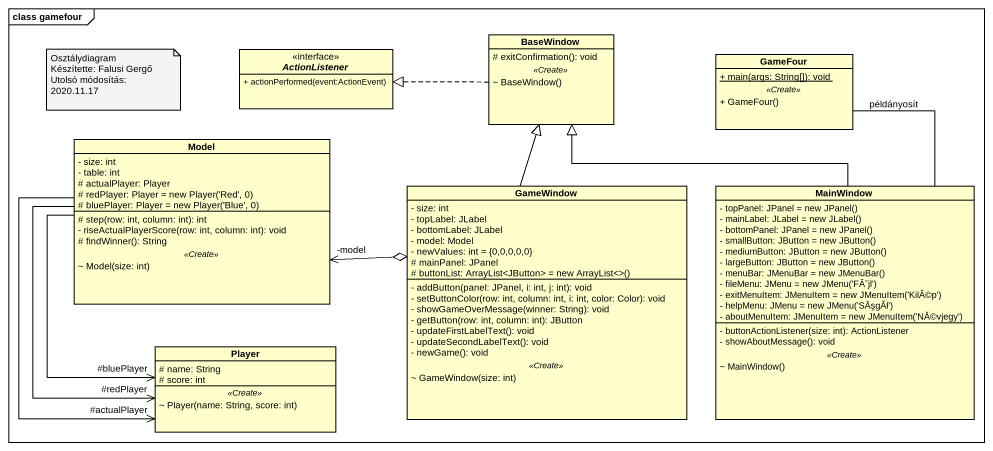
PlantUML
@startuml
mainframe class gamefour
hide circle
hide empty members
skinparam classAttributeIconSize 0
interface ActionListener {
  {field} + actionPerformed(event:ActionEvent)
}
class BaseWindow {
  # exitConfirmation(): void
  .. <<Create>> ..
  ~ BaseWindow()
}
class GameFour {
  {static} + main(args: String[]): void
  .. <<Create>> ..
  + GameFour()
}
class Model {
  - size: int
  - table: int
  # actualPlayer: Player
  {field} # redPlayer: Player = new Player('Red', 0)
  {field} # bluePlayer: Player = new Player('Blue', 0)
  --
  # step(row: int, column: int): int
  - riseActualPlayerScore(row: int, column: int): void
  # findWinner(): String
  .. <<Create>> ..
  ~ Model(size: int)
}
class GameWindow {
  - size: int
  - topLabel: JLabel
  - bottomLabel: JLabel
  - model: Model
  - newValues: int = {0,0,0,0,0}
  # mainPanel: JPanel
  {field} # buttonList: ArrayList<JButton> = new ArrayList<>()
  --
  - addButton(panel: JPanel, i: int, j: int): void
  - setButtonColor(row: int, column: int, i: int, color: Color): void
  - showGameOverMessage(winner: String): void
  - getButton(row: int, column: int): JButton
  - updateFirstLabelText(): void
  - updateSecondLabelText(): void
  - newGame(): void
  .. <<Create>> ..
  ~ GameWindow(size: int)
}
class MainWindow {
  {field} - topPanel: JPanel = new JPanel()
  {field} - mainLabel: JLabel = new JLabel()
  {field} - bottomPanel: JPanel = new JPanel()
  {field} - smallButton: JButton = new JButton()
  {field} - mediumButton: JButton = new JButton()
  {field} - largeButton: JButton = new JButton()
  {field} - menuBar: JMenuBar = new JMenuBar()
  {field} - fileMenu: JMenu = new JMenu('FĂˇjl')
  {field} - exitMenuItem: JMenuItem = new JMenuItem('KilĂ©p')
  {field} - helpMenu: JMenu = new JMenu('SĂşgĂł')
  {field} - aboutMenuItem: JMenuItem = new JMenuItem('NĂ©vjegy')
  --
  - buttonActionListener(size: int): ActionListener
  - showAboutMessage(): void
  .. <<Create>> ..
  ~ MainWindow()
}
class Player {
  # name: String
  # score: int
  .. <<Create>> ..
  ~ Player(name: String, score: int)
}
BaseWindow .left.|> ActionListener
Model --> "#actualPlayer" Player
Model --> "#redPlayer" Player
Model --> "#bluePlayer" Player
GameWindow -up-|> BaseWindow
GameWindow o-left-> "-model" Model
MainWindow -up-|> BaseWindow
MainWindow -up- GameFour : példányosít
note as N1
  Osztálydiagram
  Készítette: Falusi Gergő
  Utolsó módosítás: 2020.11.17
end note
@enduml
